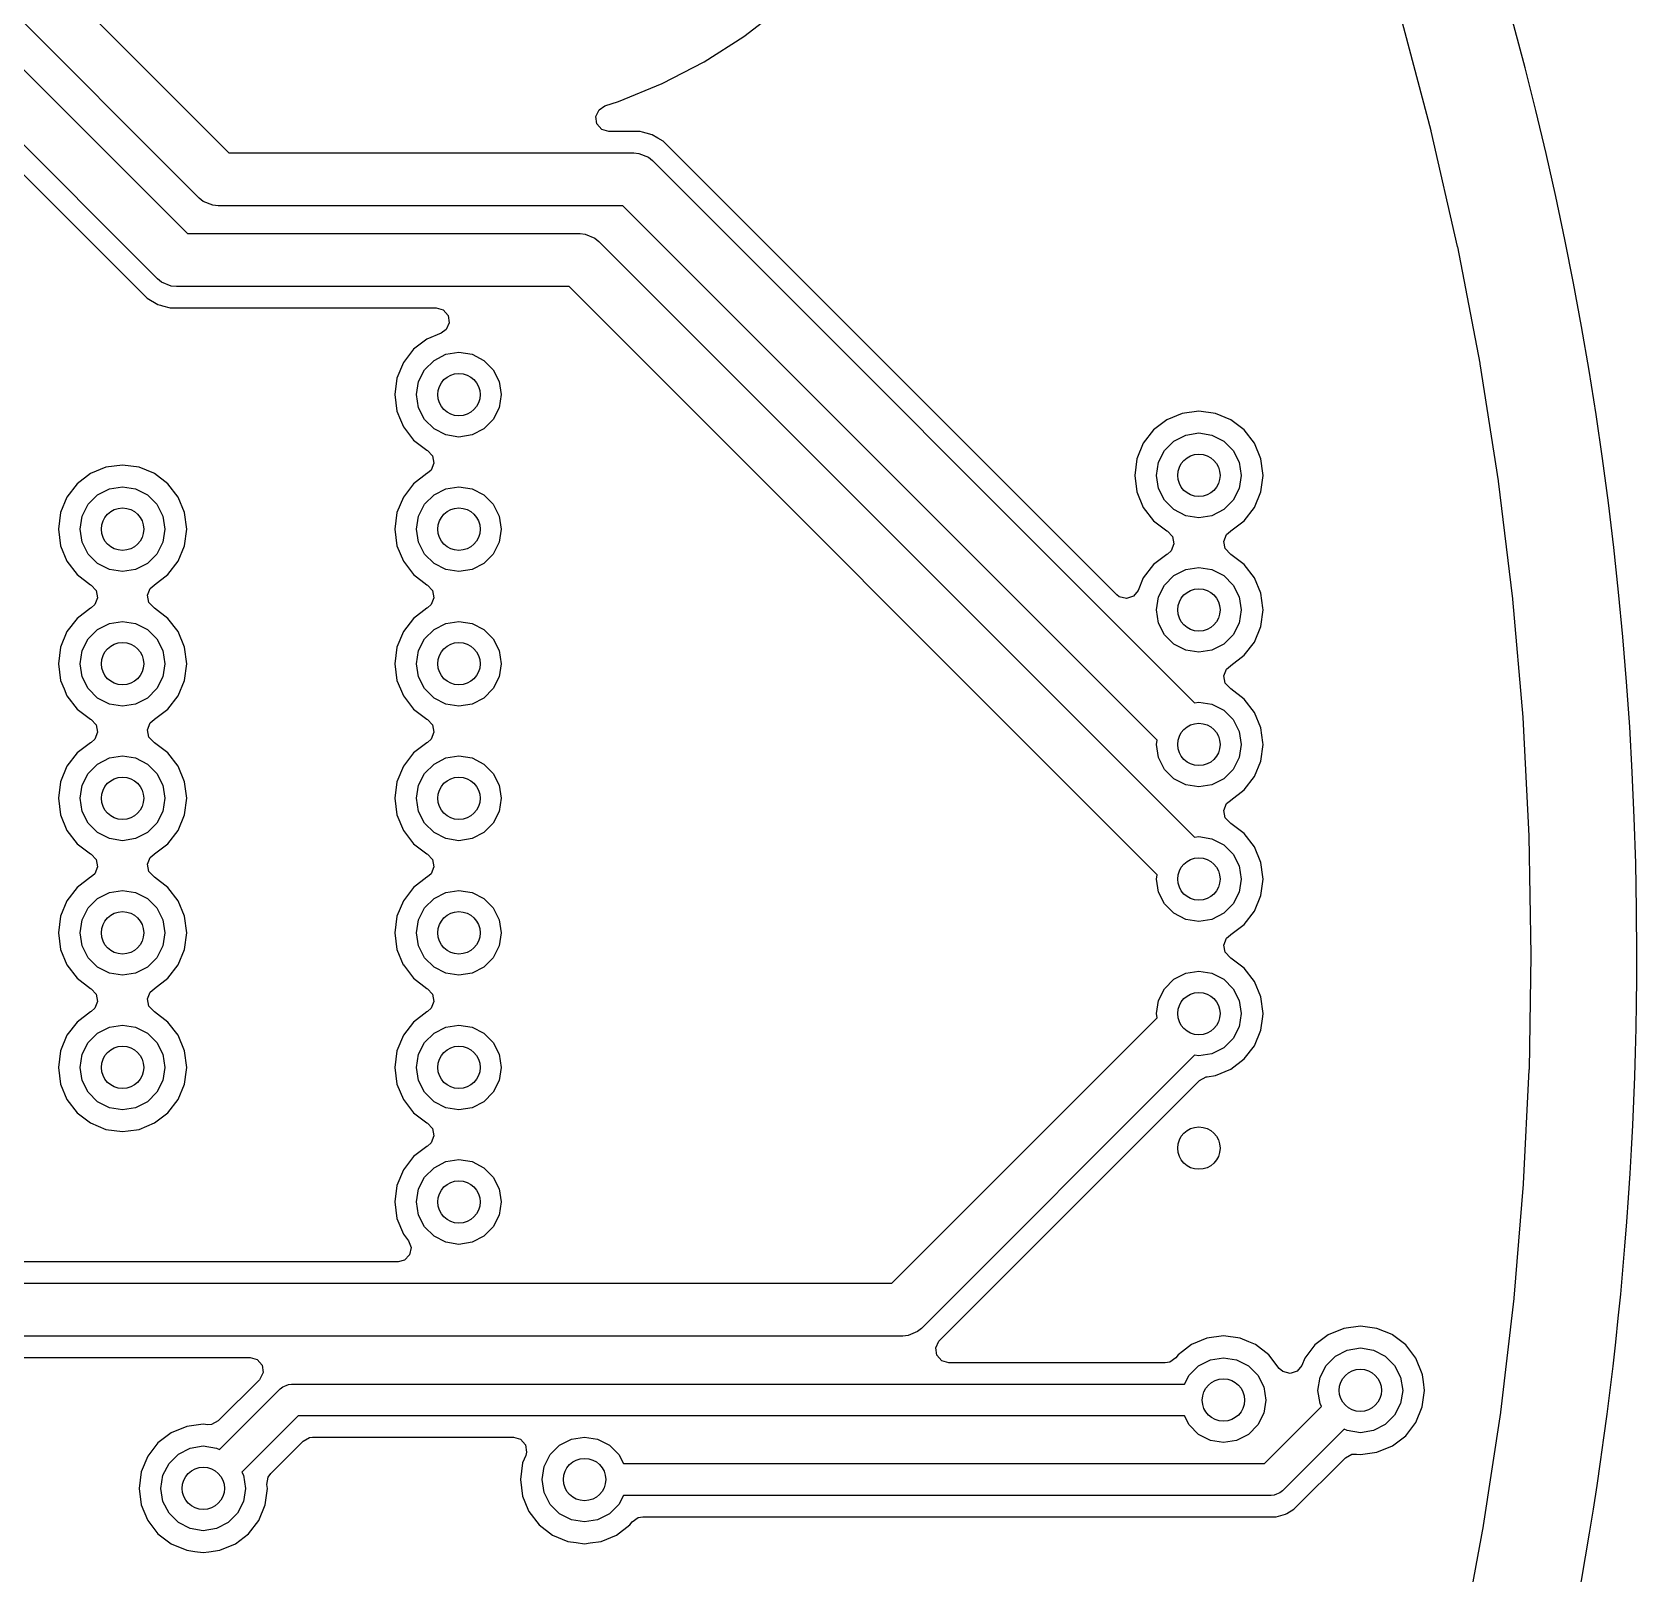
# Model space of a CAD drawing. Extents: x 116 to 183, y -128 to -37.6.
# Drawn here: x 167.8 to 182.95, y -76.92 to -62.36 of the extents above; entities that cross this region are included whole.
import ezdxf

# ---------------------------------------------------------------- set-up
doc = ezdxf.new("R2010")
doc.units = 0
doc.layers.add('BLACK', color=7, linetype='CONTINUOUS')

msp = doc.modelspace()

# ---------------------------------------------------------------- linework, layer by layer
at = {"layer": 'BLACK', "linetype": 'CONTINUOUS'}
for p, q in [((163.826, -57.669499), (169.6605, -63.504)), ((169.38017, -63.930776), (163.399223, -57.94983)), ((163.064, -58.062446), (169.267554, -64.266)), ((162.453511, -58.442614), (168.887386, -64.876489)), ((168.987223, -64.692777), (162.637223, -58.342777)), ((174.520554, -62.405315), (174.873902, -62.134182)), ((180.718911, -62.214176), (181.00508, -63.294597)), ((174.14492, -62.644621), (174.520554, -62.405315)), ((173.749858, -62.850277), (174.14492, -62.644621)), ((173.338376, -63.020718), (173.749858, -62.850277)), ((173.124409, -63.161853), (173.153434, -63.098297)), ((173.134353, -63.231011), (173.124409, -63.161853)), ((173.153434, -63.098297), (173.209858, -63.061239)), ((173.209858, -63.061239), (173.338376, -63.020718)), ((173.180108, -63.283815), (173.134353, -63.231011)), ((173.247147, -63.3035), (173.180108, -63.283815)), ((173.541308, -63.3035), (173.247147, -63.3035)), ((173.541309, -63.3035), (173.541308, -63.3035)), ((173.562514, -63.309182), (173.541309, -63.3035)), ((173.63167, -63.327712), (173.562514, -63.309182)), ((181.00508, -63.294597), (181.006104, -63.298753)), ((181.006104, -63.298753), (181.254802, -64.388374)), ((173.631673, -63.327713), (173.63167, -63.327712)), ((173.64378, -63.330957), (173.631673, -63.327713)), ((173.655888, -63.334201), (173.64378, -63.330957)), ((173.70725, -63.363856), (173.655888, -63.334201)), ((173.758614, -63.393511), (173.70725, -63.363856)), ((173.758616, -63.393513), (173.758614, -63.393511)), ((178.039801, -67.674698), (173.758616, -63.393513)), ((169.6605, -63.504), (173.482, -63.504)), ((173.482, -63.504), (173.530773, -63.508804)), ((173.530773, -63.508804), (173.620893, -63.546133)), ((173.620893, -63.546133), (173.620897, -63.546137)), ((173.620897, -63.546137), (173.658777, -63.577223)), ((173.658777, -63.577223), (178.775904, -68.69435)), ((169.418049, -63.961862), (169.38017, -63.930776)), ((169.418054, -63.961867), (169.418049, -63.961862)), ((169.508174, -63.999196), (169.418054, -63.961867)), ((169.556947, -64.004), (169.508174, -63.999196)), ((173.378446, -64.004), (169.556947, -64.004)), ((178.42235, -69.047904), (173.378446, -64.004)), ((169.267554, -64.266), (172.974, -64.266)), ((172.974, -64.266), (173.022773, -64.270804)), ((173.022773, -64.270804), (173.112893, -64.308133)), ((173.112893, -64.308133), (173.112897, -64.308137)), ((173.112897, -64.308137), (173.150777, -64.339223)), ((173.150777, -64.339223), (178.775903, -69.96435)), ((181.254802, -64.388374), (181.255682, -64.392563)), ((181.255682, -64.392563), (181.466619, -65.490093)), ((169.025102, -64.723862), (168.987223, -64.692777)), ((169.025107, -64.723867), (169.025102, -64.723862)), ((169.115227, -64.761196), (169.025107, -64.723867)), ((169.164, -64.766), (169.115227, -64.761196)), ((172.870446, -64.766), (169.164, -64.766)), ((178.42235, -70.317903), (172.870446, -64.766)), ((168.887386, -64.876489), (168.990113, -64.935799)), ((168.990113, -64.935799), (169.014321, -64.942284)), ((169.014321, -64.942284), (169.014324, -64.942286)), ((169.014324, -64.942286), (169.014325, -64.942286)), ((169.014325, -64.942286), (169.03175, -64.946955)), ((169.03175, -64.946955), (169.104691, -64.9665)), ((169.104691, -64.9665), (171.616875, -64.9665)), ((171.616875, -64.9665), (171.683914, -64.986185)), ((171.683914, -64.986185), (171.729669, -65.038989)), ((171.739613, -65.108147), (171.710588, -65.171703)), ((171.729669, -65.038989), (171.739613, -65.108147)), ((171.52816, -65.261463), (171.402718, -65.357718)), ((171.664328, -65.205061), (171.52816, -65.261463)), ((171.710588, -65.171703), (171.664328, -65.205061)), ((171.402718, -65.357718), (171.306463, -65.48316)), ((171.595886, -65.462393), (171.707393, -65.405577)), ((171.707393, -65.405577), (171.831, -65.386)), ((171.831, -65.386), (171.954607, -65.405577)), ((171.954607, -65.405577), (172.066114, -65.462393)), ((171.306463, -65.48316), (171.245956, -65.629237)), ((171.450577, -65.662393), (171.507393, -65.550886)), ((171.507393, -65.550886), (171.595886, -65.462393)), ((172.066114, -65.462393), (172.154607, -65.550886)), ((172.154607, -65.550886), (172.211423, -65.662393)), ((181.466619, -65.490093), (181.467355, -65.494311)), ((181.467355, -65.494311), (181.64029, -66.598515)), ((171.245955, -65.629239), (171.225318, -65.785998)), ((171.245956, -65.629237), (171.245955, -65.629239)), ((171.431, -65.786), (171.450577, -65.662393)), ((172.211423, -65.662393), (172.231, -65.786)), ((171.225318, -65.785998), (171.225318, -65.786001)), ((171.225318, -65.786001), (171.245955, -65.94276)), ((171.450577, -65.909607), (171.431, -65.786)), ((172.231, -65.786), (172.211423, -65.909607)), ((171.245955, -65.94276), (171.245956, -65.942762)), ((171.245956, -65.942762), (171.279383, -66.023463)), ((171.279383, -66.023463), (171.306464, -66.088841)), ((171.507393, -66.021114), (171.450577, -65.909607)), ((171.595886, -66.109607), (171.507393, -66.021114)), ((172.154607, -66.021114), (172.066114, -66.109607)), ((172.211423, -65.909607), (172.154607, -66.021114)), ((178.51316, -66.023463), (178.387718, -66.119718)), ((178.659237, -65.962956), (178.51316, -66.023463)), ((178.659239, -65.962955), (178.659237, -65.962956)), ((178.815999, -65.942318), (178.659239, -65.962955)), ((178.816001, -65.942318), (178.815999, -65.942318)), ((178.97276, -65.962955), (178.816001, -65.942318)), ((178.972762, -65.962956), (178.97276, -65.962955)), ((179.118841, -66.023464), (178.972762, -65.962956)), ((179.244282, -66.119718), (179.118841, -66.023464)), ((171.306464, -66.088841), (171.402718, -66.214282)), ((171.707393, -66.166423), (171.595886, -66.109607)), ((171.831, -66.186), (171.707393, -66.166423)), ((171.954607, -66.166423), (171.831, -66.186)), ((172.066114, -66.109607), (171.954607, -66.166423)), ((178.387718, -66.119718), (178.291463, -66.24516)), ((178.580886, -66.224393), (178.692393, -66.167577)), ((178.692393, -66.167577), (178.816, -66.148)), ((178.816, -66.148), (178.939607, -66.167577)), ((178.939607, -66.167577), (179.051114, -66.224393)), ((179.340536, -66.245159), (179.244282, -66.119718)), ((171.402718, -66.214282), (171.528159, -66.310536)), ((171.528159, -66.310536), (171.528166, -66.310541)), ((171.528166, -66.310541), (171.533487, -66.313613)), ((171.533487, -66.313613), (171.581703, -66.364179)), ((178.291463, -66.24516), (178.230956, -66.391237)), ((178.435577, -66.424393), (178.492393, -66.312886)), ((178.492393, -66.312886), (178.580886, -66.224393)), ((179.051114, -66.224393), (179.139607, -66.312886)), ((179.139607, -66.312886), (179.196423, -66.424393)), ((179.401044, -66.391238), (179.340536, -66.245159)), ((168.499237, -66.470956), (168.35316, -66.531463)), ((168.499239, -66.470955), (168.499237, -66.470956)), ((168.655999, -66.450318), (168.499239, -66.470955)), ((168.656001, -66.450318), (168.655999, -66.450318)), ((168.81276, -66.470955), (168.656001, -66.450318)), ((168.812762, -66.470956), (168.81276, -66.470955)), ((168.951412, -66.528387), (168.812762, -66.470956)), ((171.568959, -66.497651), (171.533487, -66.528387)), ((171.594927, -66.432786), (171.568959, -66.497651)), ((171.581703, -66.364179), (171.594927, -66.432786)), ((178.230955, -66.391239), (178.210318, -66.547998)), ((178.230956, -66.391237), (178.230955, -66.391239)), ((178.416, -66.548), (178.435577, -66.424393)), ((179.196423, -66.424393), (179.216, -66.548)), ((179.401044, -66.391239), (179.401044, -66.391238)), ((179.4191, -66.52839), (179.401044, -66.391239)), ((168.227718, -66.627718), (168.131463, -66.75316)), ((168.35316, -66.531463), (168.227718, -66.627718)), ((168.958841, -66.531464), (168.951412, -66.528387)), ((169.084282, -66.627718), (168.958841, -66.531464)), ((169.180536, -66.753159), (169.084282, -66.627718)), ((171.402718, -66.627718), (171.306463, -66.75316)), ((171.528166, -66.531458), (171.402718, -66.627718)), ((171.533487, -66.528387), (171.528166, -66.531458)), ((178.210318, -66.547998), (178.210318, -66.548001)), ((178.210318, -66.548001), (178.230955, -66.70476)), ((178.435577, -66.671607), (178.416, -66.548)), ((179.216, -66.548), (179.196423, -66.671607)), ((179.401044, -66.704762), (179.421682, -66.548)), ((179.421682, -66.548), (179.4191, -66.52839)), ((181.64029, -66.598515), (181.640879, -66.602755)), ((181.640879, -66.602755), (181.775597, -67.712262)), ((168.131463, -66.75316), (168.070956, -66.899237)), ((168.332393, -66.820886), (168.420886, -66.732393)), ((168.420886, -66.732393), (168.532393, -66.675577)), ((168.532393, -66.675577), (168.656, -66.656)), ((168.656, -66.656), (168.779607, -66.675577)), ((168.779607, -66.675577), (168.891114, -66.732393)), ((168.891114, -66.732393), (168.979607, -66.820886)), ((169.241044, -66.899238), (169.180536, -66.753159)), ((171.306463, -66.75316), (171.245956, -66.899237)), ((171.507393, -66.820886), (171.595886, -66.732393)), ((171.595886, -66.732393), (171.707393, -66.675577)), ((171.707393, -66.675577), (171.831, -66.656)), ((171.831, -66.656), (171.954607, -66.675577)), ((171.954607, -66.675577), (172.066114, -66.732393)), ((172.066114, -66.732393), (172.154607, -66.820886)), ((178.230955, -66.70476), (178.230956, -66.704762)), ((178.230956, -66.704762), (178.291464, -66.850841)), ((178.492393, -66.783114), (178.435577, -66.671607)), ((178.580886, -66.871607), (178.492393, -66.783114)), ((179.139607, -66.783114), (179.051114, -66.871607)), ((179.196423, -66.671607), (179.139607, -66.783114)), ((179.340536, -66.850841), (179.401044, -66.704762)), ((168.070955, -66.899239), (168.050318, -67.055998)), ((168.070956, -66.899237), (168.070955, -66.899239)), ((168.256, -67.056), (168.275577, -66.932393)), ((168.275577, -66.932393), (168.332393, -66.820886)), ((168.979607, -66.820886), (169.036423, -66.932393)), ((169.036423, -66.932393), (169.056, -67.056)), ((169.261682, -67.056), (169.241044, -66.899238)), ((171.245955, -66.899239), (171.225318, -67.055998)), ((171.245956, -66.899237), (171.245955, -66.899239)), ((171.431, -67.056), (171.450577, -66.932393)), ((171.450577, -66.932393), (171.507393, -66.820886)), ((172.154607, -66.820886), (172.211423, -66.932393)), ((172.211423, -66.932393), (172.231, -67.056)), ((178.291464, -66.850841), (178.387718, -66.976282)), ((178.692393, -66.928423), (178.580886, -66.871607)), ((178.816, -66.948), (178.692393, -66.928423)), ((178.939607, -66.928423), (178.816, -66.948)), ((179.051114, -66.871607), (178.939607, -66.928423)), ((179.244282, -66.976282), (179.340536, -66.850841)), ((168.050318, -67.055998), (168.050318, -67.056001)), ((168.050318, -67.056001), (168.070955, -67.21276)), ((168.275577, -67.179607), (168.256, -67.056)), ((169.056, -67.056), (169.036423, -67.179607)), ((169.241044, -67.212762), (169.261682, -67.056)), ((171.225318, -67.055998), (171.225318, -67.056001)), ((171.225318, -67.056001), (171.245955, -67.21276)), ((171.450577, -67.179607), (171.431, -67.056)), ((172.231, -67.056), (172.211423, -67.179607)), ((178.387718, -66.976282), (178.513159, -67.072536)), ((178.513159, -67.072536), (178.513166, -67.072541)), ((178.513166, -67.072541), (178.518487, -67.075613)), ((178.518487, -67.075613), (178.566703, -67.126179)), ((179.052072, -67.171218), (179.078037, -67.106352)), ((179.078037, -67.106352), (179.113515, -67.07561)), ((179.113515, -67.07561), (179.118828, -67.072541)), ((179.118828, -67.072541), (179.118841, -67.072536)), ((179.118841, -67.072536), (179.244282, -66.976282)), ((168.070955, -67.21276), (168.070956, -67.212762)), ((168.070956, -67.212762), (168.131464, -67.358841)), ((168.332393, -67.291114), (168.275577, -67.179607)), ((169.036423, -67.179607), (168.979607, -67.291114)), ((169.180536, -67.358841), (169.241044, -67.212762)), ((171.245955, -67.21276), (171.245956, -67.212762)), ((171.245956, -67.212762), (171.306464, -67.358841)), ((171.507393, -67.291114), (171.450577, -67.179607)), ((172.211423, -67.179607), (172.154607, -67.291114)), ((178.579927, -67.194786), (178.553959, -67.259651)), ((178.566703, -67.126179), (178.579927, -67.194786)), ((179.065298, -67.239825), (179.052072, -67.171218)), ((179.113515, -67.29039), (179.065298, -67.239825)), ((168.131464, -67.358841), (168.227718, -67.484282)), ((168.420886, -67.379607), (168.332393, -67.291114)), ((168.532393, -67.436423), (168.420886, -67.379607)), ((168.891114, -67.379607), (168.779607, -67.436423)), ((168.979607, -67.291114), (168.891114, -67.379607)), ((169.084282, -67.484282), (169.180536, -67.358841)), ((171.306464, -67.358841), (171.402718, -67.484282)), ((171.595886, -67.379607), (171.507393, -67.291114)), ((171.707393, -67.436423), (171.595886, -67.379607)), ((172.066114, -67.379607), (171.954607, -67.436423)), ((172.154607, -67.291114), (172.066114, -67.379607)), ((178.387718, -67.389718), (178.291463, -67.51516)), ((178.513166, -67.293458), (178.387718, -67.389718)), ((178.518487, -67.290387), (178.513166, -67.293458)), ((178.553959, -67.259651), (178.518487, -67.290387)), ((179.118834, -67.293461), (179.113515, -67.29039)), ((179.118841, -67.293464), (179.118834, -67.293461)), ((179.244282, -67.389718), (179.118841, -67.293464)), ((179.340536, -67.515159), (179.244282, -67.389718)), ((168.227718, -67.484282), (168.353159, -67.580536)), ((168.656, -67.456), (168.532393, -67.436423)), ((168.779607, -67.436423), (168.656, -67.456)), ((168.958841, -67.580536), (169.084282, -67.484282)), ((171.402718, -67.484282), (171.528159, -67.580536)), ((171.831, -67.456), (171.707393, -67.436423)), ((171.954607, -67.436423), (171.831, -67.456)), ((178.291463, -67.51516), (178.242043, -67.63447)), ((178.492393, -67.582886), (178.580886, -67.494393)), ((178.580886, -67.494393), (178.692393, -67.437577)), ((178.692393, -67.437577), (178.816, -67.418)), ((178.816, -67.418), (178.939607, -67.437577)), ((178.939607, -67.437577), (179.051114, -67.494393)), ((179.051114, -67.494393), (179.139607, -67.582886)), ((179.401044, -67.661238), (179.340536, -67.515159)), ((168.353159, -67.580536), (168.353166, -67.580541)), ((168.353166, -67.580541), (168.358487, -67.583613)), ((168.358487, -67.583613), (168.406703, -67.634179)), ((168.419927, -67.702786), (168.393959, -67.767651)), ((168.406703, -67.634179), (168.419927, -67.702786)), ((168.892072, -67.679218), (168.918037, -67.614352)), ((168.905298, -67.747825), (168.892072, -67.679218)), ((168.918037, -67.614352), (168.953515, -67.58361)), ((168.953515, -67.58361), (168.958828, -67.580541)), ((168.958828, -67.580541), (168.958841, -67.580536)), ((171.528159, -67.580536), (171.528166, -67.580541)), ((171.528166, -67.580541), (171.533487, -67.583613)), ((171.533487, -67.583613), (171.581703, -67.634179)), ((171.594927, -67.702786), (171.568959, -67.767651)), ((171.581703, -67.634179), (171.594927, -67.702786)), ((178.064208, -67.693658), (178.039801, -67.674698)), ((178.131907, -67.710938), (178.064208, -67.693658)), ((178.198201, -67.688874), (178.131907, -67.710938)), ((178.242043, -67.63447), (178.198201, -67.688874)), ((178.416, -67.818), (178.435577, -67.694393)), ((178.435577, -67.694393), (178.492393, -67.582886)), ((179.139607, -67.582886), (179.196423, -67.694393)), ((179.196423, -67.694393), (179.216, -67.818)), ((179.401044, -67.661239), (179.401044, -67.661238)), ((179.4191, -67.79839), (179.401044, -67.661239)), ((181.775597, -67.712262), (181.776039, -67.716519)), ((168.353166, -67.801458), (168.227718, -67.897718)), ((168.358487, -67.798387), (168.353166, -67.801458)), ((168.393959, -67.767651), (168.358487, -67.798387)), ((168.953515, -67.79839), (168.905298, -67.747825)), ((168.958834, -67.801461), (168.953515, -67.79839)), ((168.958841, -67.801464), (168.958834, -67.801461)), ((169.084282, -67.897718), (168.958841, -67.801464)), ((171.528166, -67.801458), (171.402718, -67.897718)), ((171.533487, -67.798387), (171.528166, -67.801458)), ((171.568959, -67.767651), (171.533487, -67.798387)), ((178.435577, -67.941607), (178.416, -67.818)), ((179.216, -67.818), (179.196423, -67.941607)), ((179.401044, -67.974762), (179.421682, -67.818)), ((179.421682, -67.818), (179.4191, -67.79839)), ((181.776039, -67.716519), (181.872378, -68.829966)), ((168.227718, -67.897718), (168.131463, -68.02316)), ((168.332393, -68.090886), (168.420886, -68.002393)), ((168.420886, -68.002393), (168.532393, -67.945577)), ((168.532393, -67.945577), (168.656, -67.926)), ((168.656, -67.926), (168.779607, -67.945577)), ((168.779607, -67.945577), (168.891114, -68.002393)), ((168.891114, -68.002393), (168.979607, -68.090886)), ((169.180536, -68.023159), (169.084282, -67.897718)), ((171.402718, -67.897718), (171.306463, -68.02316)), ((171.507393, -68.090886), (171.595886, -68.002393)), ((171.595886, -68.002393), (171.707393, -67.945577)), ((171.707393, -67.945577), (171.831, -67.926)), ((171.831, -67.926), (171.954607, -67.945577)), ((171.954607, -67.945577), (172.066114, -68.002393)), ((172.066114, -68.002393), (172.154607, -68.090886)), ((178.492393, -68.053114), (178.435577, -67.941607)), ((179.196423, -67.941607), (179.139607, -68.053114)), ((179.340536, -68.120841), (179.401044, -67.974762)), ((168.131463, -68.02316), (168.070956, -68.169237)), ((168.275577, -68.202393), (168.332393, -68.090886)), ((168.979607, -68.090886), (169.036423, -68.202393)), ((169.241044, -68.169238), (169.180536, -68.023159)), ((171.306463, -68.02316), (171.245956, -68.169237)), ((171.450577, -68.202393), (171.507393, -68.090886)), ((172.154607, -68.090886), (172.211423, -68.202393)), ((178.580886, -68.141607), (178.492393, -68.053114)), ((178.692393, -68.198423), (178.580886, -68.141607)), ((179.051114, -68.141607), (178.939607, -68.198423)), ((179.139607, -68.053114), (179.051114, -68.141607)), ((179.244282, -68.246282), (179.340536, -68.120841)), ((168.070955, -68.169239), (168.050318, -68.325998)), ((168.070956, -68.169237), (168.070955, -68.169239)), ((168.256, -68.326), (168.275577, -68.202393)), ((169.036423, -68.202393), (169.056, -68.326)), ((169.261682, -68.326), (169.241044, -68.169238)), ((171.245955, -68.169239), (171.225318, -68.325998)), ((171.245956, -68.169237), (171.245955, -68.169239)), ((171.431, -68.326), (171.450577, -68.202393)), ((172.211423, -68.202393), (172.231, -68.326)), ((178.816, -68.218), (178.692393, -68.198423)), ((178.939607, -68.198423), (178.816, -68.218)), ((179.118841, -68.342536), (179.244282, -68.246282)), ((168.050318, -68.325998), (168.050318, -68.326001)), ((168.050318, -68.326001), (168.070955, -68.48276)), ((168.275577, -68.449607), (168.256, -68.326)), ((168.332393, -68.561114), (168.275577, -68.449607)), ((169.036423, -68.449607), (168.979607, -68.561114)), ((169.056, -68.326), (169.036423, -68.449607)), ((169.241044, -68.482762), (169.261682, -68.326)), ((171.225318, -68.325998), (171.225318, -68.326001)), ((171.225318, -68.326001), (171.245955, -68.48276)), ((171.450577, -68.449607), (171.431, -68.326)), ((171.507393, -68.561114), (171.450577, -68.449607)), ((172.211423, -68.449607), (172.154607, -68.561114)), ((172.231, -68.326), (172.211423, -68.449607)), ((179.052072, -68.441218), (179.078037, -68.376352)), ((179.065298, -68.509825), (179.052072, -68.441218)), ((179.078037, -68.376352), (179.113515, -68.34561)), ((179.113515, -68.34561), (179.118828, -68.342541)), ((179.118828, -68.342541), (179.118841, -68.342536)), ((168.070955, -68.48276), (168.070956, -68.482762)), ((168.070956, -68.482762), (168.104383, -68.563463)), ((168.104383, -68.563463), (168.131464, -68.628841)), ((168.420886, -68.649607), (168.332393, -68.561114)), ((168.979607, -68.561114), (168.891114, -68.649607)), ((169.180536, -68.628841), (169.241044, -68.482762)), ((171.245955, -68.48276), (171.245956, -68.482762)), ((171.245956, -68.482762), (171.279383, -68.563463)), ((171.279383, -68.563463), (171.306464, -68.628841)), ((171.595886, -68.649607), (171.507393, -68.561114)), ((172.154607, -68.561114), (172.066114, -68.649607)), ((179.113515, -68.56039), (179.065298, -68.509825)), ((179.118834, -68.563461), (179.113515, -68.56039)), ((179.118841, -68.563464), (179.118834, -68.563461)), ((179.244282, -68.659718), (179.118841, -68.563464)), ((168.131464, -68.628841), (168.227718, -68.754282)), ((168.227718, -68.754282), (168.353159, -68.850536)), ((168.532393, -68.706423), (168.420886, -68.649607)), ((168.656, -68.726), (168.532393, -68.706423)), ((168.779607, -68.706423), (168.656, -68.726)), ((168.891114, -68.649607), (168.779607, -68.706423)), ((168.958841, -68.850536), (169.084282, -68.754282)), ((169.084282, -68.754282), (169.180536, -68.628841)), ((171.306464, -68.628841), (171.402718, -68.754282)), ((171.402718, -68.754282), (171.528159, -68.850536)), ((171.707393, -68.706423), (171.595886, -68.649607)), ((171.831, -68.726), (171.707393, -68.706423)), ((171.954607, -68.706423), (171.831, -68.726)), ((172.066114, -68.649607), (171.954607, -68.706423)), ((178.775904, -68.69435), (178.816, -68.688)), ((178.816, -68.688), (178.939607, -68.707577)), ((178.939607, -68.707577), (179.051114, -68.764393)), ((179.051114, -68.764393), (179.139607, -68.852886)), ((179.340536, -68.785159), (179.244282, -68.659718)), ((168.353159, -68.850536), (168.353166, -68.850541)), ((168.353166, -68.850541), (168.358487, -68.853613)), ((168.358487, -68.853613), (168.406703, -68.904179)), ((168.406703, -68.904179), (168.419927, -68.972786)), ((168.892072, -68.949218), (168.918037, -68.884352)), ((168.918037, -68.884352), (168.953515, -68.85361)), ((168.953515, -68.85361), (168.958828, -68.850541)), ((168.958828, -68.850541), (168.958841, -68.850536)), ((171.528159, -68.850536), (171.528166, -68.850541)), ((171.528166, -68.850541), (171.533487, -68.853613)), ((171.533487, -68.853613), (171.581703, -68.904179)), ((171.581703, -68.904179), (171.594927, -68.972786)), ((179.139607, -68.852886), (179.196423, -68.964393)), ((179.401044, -68.931238), (179.340536, -68.785159)), ((181.872378, -68.829966), (181.872674, -68.834237)), ((181.872674, -68.834237), (181.930525, -69.950393)), ((168.353166, -69.071458), (168.227718, -69.167718)), ((168.358487, -69.068387), (168.353166, -69.071458)), ((168.393959, -69.037651), (168.358487, -69.068387)), ((168.419927, -68.972786), (168.393959, -69.037651)), ((168.905298, -69.017825), (168.892072, -68.949218)), ((168.953515, -69.06839), (168.905298, -69.017825)), ((168.958834, -69.071461), (168.953515, -69.06839)), ((168.958841, -69.071464), (168.958834, -69.071461)), ((169.084282, -69.167718), (168.958841, -69.071464)), ((171.528166, -69.071458), (171.402718, -69.167718)), ((171.533487, -69.068387), (171.528166, -69.071458)), ((171.568959, -69.037651), (171.533487, -69.068387)), ((171.594927, -68.972786), (171.568959, -69.037651)), ((178.416, -69.088), (178.42235, -69.047904)), ((179.196423, -68.964393), (179.216, -69.088)), ((179.401044, -68.931239), (179.401044, -68.931238)), ((179.4191, -69.06839), (179.401044, -68.931239)), ((179.421682, -69.088), (179.4191, -69.06839)), ((168.227718, -69.167718), (168.131463, -69.29316)), ((168.420886, -69.272393), (168.532393, -69.215577)), ((168.532393, -69.215577), (168.656, -69.196)), ((168.656, -69.196), (168.779607, -69.215577)), ((168.779607, -69.215577), (168.891114, -69.272393)), ((169.180536, -69.293159), (169.084282, -69.167718)), ((171.402718, -69.167718), (171.306463, -69.29316)), ((171.595886, -69.272393), (171.707393, -69.215577)), ((171.707393, -69.215577), (171.831, -69.196)), ((171.831, -69.196), (171.954607, -69.215577)), ((171.954607, -69.215577), (172.066114, -69.272393)), ((178.435577, -69.211607), (178.416, -69.088)), ((178.492393, -69.323114), (178.435577, -69.211607)), ((179.196423, -69.211607), (179.139607, -69.323114)), ((179.216, -69.088), (179.196423, -69.211607)), ((179.401044, -69.244762), (179.421682, -69.088)), ((168.131463, -69.29316), (168.070956, -69.439237)), ((168.275577, -69.472393), (168.332393, -69.360886)), ((168.332393, -69.360886), (168.420886, -69.272393)), ((168.891114, -69.272393), (168.979607, -69.360886)), ((168.979607, -69.360886), (169.036423, -69.472393)), ((169.241044, -69.439238), (169.180536, -69.293159)), ((171.306463, -69.29316), (171.245956, -69.439237)), ((171.450577, -69.472393), (171.507393, -69.360886)), ((171.507393, -69.360886), (171.595886, -69.272393)), ((172.066114, -69.272393), (172.154607, -69.360886)), ((172.154607, -69.360886), (172.211423, -69.472393)), ((178.580886, -69.411607), (178.492393, -69.323114)), ((179.139607, -69.323114), (179.051114, -69.411607)), ((179.340536, -69.390841), (179.401044, -69.244762)), ((168.070955, -69.439239), (168.050318, -69.595998)), ((168.070956, -69.439237), (168.070955, -69.439239)), ((168.256, -69.596), (168.275577, -69.472393)), ((169.036423, -69.472393), (169.056, -69.596)), ((169.261682, -69.596), (169.241044, -69.439238)), ((171.245955, -69.439239), (171.225318, -69.595998)), ((171.245956, -69.439237), (171.245955, -69.439239)), ((171.431, -69.596), (171.450577, -69.472393)), ((172.211423, -69.472393), (172.231, -69.596)), ((178.692393, -69.468423), (178.580886, -69.411607)), ((178.816, -69.488), (178.692393, -69.468423)), ((178.939607, -69.468423), (178.816, -69.488)), ((179.051114, -69.411607), (178.939607, -69.468423)), ((179.118841, -69.612536), (179.244282, -69.516282)), ((179.244282, -69.516282), (179.340536, -69.390841)), ((168.050318, -69.595998), (168.050318, -69.596001)), ((168.050318, -69.596001), (168.070955, -69.75276)), ((168.275577, -69.719607), (168.256, -69.596)), ((169.056, -69.596), (169.036423, -69.719607)), ((169.241044, -69.752762), (169.261682, -69.596)), ((171.225318, -69.595998), (171.225318, -69.596001)), ((171.225318, -69.596001), (171.245955, -69.75276)), ((171.450577, -69.719607), (171.431, -69.596)), ((172.231, -69.596), (172.211423, -69.719607)), ((179.052072, -69.711218), (179.078037, -69.646352)), ((179.078037, -69.646352), (179.113515, -69.61561)), ((179.113515, -69.61561), (179.118828, -69.612541)), ((179.118828, -69.612541), (179.118841, -69.612536)), ((168.070955, -69.75276), (168.070956, -69.752762)), ((168.070956, -69.752762), (168.131464, -69.898841)), ((168.332393, -69.831114), (168.275577, -69.719607)), ((168.420886, -69.919607), (168.332393, -69.831114)), ((168.979607, -69.831114), (168.891114, -69.919607)), ((169.036423, -69.719607), (168.979607, -69.831114)), ((169.180536, -69.898841), (169.241044, -69.752762)), ((171.245955, -69.75276), (171.245956, -69.752762)), ((171.245956, -69.752762), (171.306464, -69.898841)), ((171.507393, -69.831114), (171.450577, -69.719607)), ((171.595886, -69.919607), (171.507393, -69.831114)), ((172.154607, -69.831114), (172.066114, -69.919607)), ((172.211423, -69.719607), (172.154607, -69.831114)), ((179.065298, -69.779825), (179.052072, -69.711218)), ((179.113515, -69.83039), (179.065298, -69.779825)), ((179.118834, -69.833461), (179.113515, -69.83039)), ((179.118841, -69.833464), (179.118834, -69.833461)), ((179.244282, -69.929718), (179.118841, -69.833464)), ((168.131464, -69.898841), (168.227718, -70.024282)), ((168.532393, -69.976423), (168.420886, -69.919607)), ((168.656, -69.996), (168.532393, -69.976423)), ((168.779607, -69.976423), (168.656, -69.996)), ((168.891114, -69.919607), (168.779607, -69.976423)), ((169.084282, -70.024282), (169.180536, -69.898841)), ((171.306464, -69.898841), (171.402718, -70.024282)), ((171.707393, -69.976423), (171.595886, -69.919607)), ((171.831, -69.996), (171.707393, -69.976423)), ((171.954607, -69.976423), (171.831, -69.996)), ((172.066114, -69.919607), (171.954607, -69.976423)), ((178.775903, -69.96435), (178.816, -69.958)), ((178.816, -69.958), (178.939607, -69.977577)), ((178.939607, -69.977577), (179.051114, -70.034393)), ((179.340536, -70.055159), (179.244282, -69.929718)), ((181.930525, -69.950393), (181.930673, -69.954671)), ((181.930673, -69.954671), (181.949965, -71.072201)), ((168.227718, -70.024282), (168.353159, -70.120536)), ((168.353159, -70.120536), (168.353166, -70.120541)), ((168.353166, -70.120541), (168.358487, -70.123613)), ((168.358487, -70.123613), (168.406703, -70.174179)), ((168.918037, -70.154352), (168.953515, -70.12361)), ((168.953515, -70.12361), (168.958828, -70.120541)), ((168.958828, -70.120541), (168.958841, -70.120536)), ((168.958841, -70.120536), (169.084282, -70.024282)), ((171.402718, -70.024282), (171.528159, -70.120536)), ((171.528159, -70.120536), (171.528166, -70.120541)), ((171.528166, -70.120541), (171.533487, -70.123613)), ((171.533487, -70.123613), (171.581703, -70.174179)), ((179.051114, -70.034393), (179.139607, -70.122886)), ((179.139607, -70.122886), (179.196423, -70.234393)), ((179.401044, -70.201238), (179.340536, -70.055159)), ((168.419927, -70.242786), (168.393959, -70.307651)), ((168.406703, -70.174179), (168.419927, -70.242786)), ((168.892072, -70.219218), (168.918037, -70.154352)), ((168.905298, -70.287825), (168.892072, -70.219218)), ((168.953515, -70.33839), (168.905298, -70.287825)), ((171.594927, -70.242786), (171.568959, -70.307651)), ((171.581703, -70.174179), (171.594927, -70.242786)), ((179.196423, -70.234393), (179.216, -70.358)), ((179.401044, -70.201239), (179.401044, -70.201238)), ((179.4191, -70.33839), (179.401044, -70.201239)), ((168.227718, -70.437718), (168.131463, -70.56316)), ((168.353166, -70.341458), (168.227718, -70.437718)), ((168.358487, -70.338387), (168.353166, -70.341458)), ((168.393959, -70.307651), (168.358487, -70.338387)), ((168.958834, -70.341461), (168.953515, -70.33839)), ((168.958841, -70.341464), (168.958834, -70.341461)), ((169.084282, -70.437718), (168.958841, -70.341464)), ((169.180536, -70.563159), (169.084282, -70.437718)), ((171.402718, -70.437718), (171.306463, -70.56316)), ((171.528166, -70.341458), (171.402718, -70.437718)), ((171.533487, -70.338387), (171.528166, -70.341458)), ((171.568959, -70.307651), (171.533487, -70.338387)), ((178.416, -70.358), (178.42235, -70.317903)), ((178.435577, -70.481607), (178.416, -70.358)), ((179.216, -70.358), (179.196423, -70.481607)), ((179.401044, -70.514762), (179.421682, -70.358)), ((179.421682, -70.358), (179.4191, -70.33839)), ((168.131463, -70.56316), (168.070956, -70.709237)), ((168.332393, -70.630886), (168.420886, -70.542393)), ((168.420886, -70.542393), (168.532393, -70.485577)), ((168.532393, -70.485577), (168.656, -70.466)), ((168.656, -70.466), (168.779607, -70.485577)), ((168.779607, -70.485577), (168.891114, -70.542393)), ((168.891114, -70.542393), (168.979607, -70.630886)), ((169.241044, -70.709238), (169.180536, -70.563159)), ((171.306463, -70.56316), (171.245956, -70.709237)), ((171.507393, -70.630886), (171.595886, -70.542393)), ((171.595886, -70.542393), (171.707393, -70.485577)), ((171.707393, -70.485577), (171.831, -70.466)), ((171.831, -70.466), (171.954607, -70.485577)), ((171.954607, -70.485577), (172.066114, -70.542393)), ((172.066114, -70.542393), (172.154607, -70.630886)), ((178.492393, -70.593114), (178.435577, -70.481607)), ((179.196423, -70.481607), (179.139607, -70.593114)), ((179.340536, -70.660841), (179.401044, -70.514762)), ((168.070955, -70.709239), (168.050318, -70.865998)), ((168.070956, -70.709237), (168.070955, -70.709239)), ((168.256, -70.866), (168.275577, -70.742393)), ((168.275577, -70.742393), (168.332393, -70.630886)), ((168.979607, -70.630886), (169.036423, -70.742393)), ((169.036423, -70.742393), (169.056, -70.866)), ((169.261682, -70.866), (169.241044, -70.709238)), ((171.245955, -70.709239), (171.225318, -70.865998)), ((171.245956, -70.709237), (171.245955, -70.709239)), ((171.431, -70.866), (171.450577, -70.742393)), ((171.450577, -70.742393), (171.507393, -70.630886)), ((172.154607, -70.630886), (172.211423, -70.742393)), ((172.211423, -70.742393), (172.231, -70.866)), ((178.580886, -70.681607), (178.492393, -70.593114)), ((178.692393, -70.738423), (178.580886, -70.681607)), ((178.816, -70.758), (178.692393, -70.738423)), ((178.939607, -70.738423), (178.816, -70.758)), ((179.051114, -70.681607), (178.939607, -70.738423)), ((179.139607, -70.593114), (179.051114, -70.681607)), ((179.244282, -70.786282), (179.340536, -70.660841)), ((168.050318, -70.865998), (168.050318, -70.866001)), ((168.050318, -70.866001), (168.070955, -71.02276)), ((168.275577, -70.989607), (168.256, -70.866)), ((169.056, -70.866), (169.036423, -70.989607)), ((169.241044, -71.022762), (169.261682, -70.866)), ((171.225318, -70.865998), (171.225318, -70.866001)), ((171.225318, -70.866001), (171.245955, -71.02276)), ((171.450577, -70.989607), (171.431, -70.866)), ((172.231, -70.866), (172.211423, -70.989607)), ((179.078037, -70.916352), (179.113515, -70.88561)), ((179.113515, -70.88561), (179.118828, -70.882541)), ((179.118828, -70.882541), (179.118841, -70.882536)), ((179.118841, -70.882536), (179.244282, -70.786282)), ((168.070955, -71.02276), (168.070956, -71.022762)), ((168.070956, -71.022762), (168.13071, -71.167022)), ((168.332393, -71.101114), (168.275577, -70.989607)), ((169.036423, -70.989607), (168.979607, -71.101114)), ((169.180536, -71.168841), (169.241044, -71.022762)), ((171.245955, -71.02276), (171.245956, -71.022762)), ((171.245956, -71.022762), (171.30571, -71.167022)), ((171.507393, -71.101114), (171.450577, -70.989607)), ((172.211423, -70.989607), (172.154607, -71.101114)), ((179.052072, -70.981218), (179.078037, -70.916352)), ((179.065298, -71.049825), (179.052072, -70.981218)), ((168.13071, -71.167022), (168.131464, -71.168841)), ((168.131464, -71.168841), (168.227718, -71.294282)), ((168.420886, -71.189607), (168.332393, -71.101114)), ((168.532393, -71.246423), (168.420886, -71.189607)), ((168.891114, -71.189607), (168.779607, -71.246423)), ((168.979607, -71.101114), (168.891114, -71.189607)), ((169.084282, -71.294282), (169.180536, -71.168841)), ((171.30571, -71.167022), (171.306464, -71.168841)), ((171.306464, -71.168841), (171.402718, -71.294282)), ((171.595886, -71.189607), (171.507393, -71.101114)), ((171.707393, -71.246423), (171.595886, -71.189607)), ((172.066114, -71.189607), (171.954607, -71.246423)), ((172.154607, -71.101114), (172.066114, -71.189607)), ((179.113515, -71.10039), (179.065298, -71.049825)), ((179.118834, -71.103461), (179.113515, -71.10039)), ((179.118841, -71.103464), (179.118834, -71.103461)), ((179.244282, -71.199718), (179.118841, -71.103464)), ((181.949966, -71.076405), (181.932018, -72.154289)), ((181.949965, -71.072201), (181.949966, -71.076405)), ((168.227718, -71.294282), (168.353159, -71.390536)), ((168.656, -71.266), (168.532393, -71.246423)), ((168.779607, -71.246423), (168.656, -71.266)), ((168.958841, -71.390536), (169.084282, -71.294282)), ((171.402718, -71.294282), (171.528159, -71.390536)), ((171.831, -71.266), (171.707393, -71.246423)), ((171.954607, -71.246423), (171.831, -71.266)), ((178.492393, -71.392886), (178.580886, -71.304393)), ((178.580886, -71.304393), (178.692393, -71.247577)), ((178.692393, -71.247577), (178.816, -71.228)), ((178.816, -71.228), (178.939607, -71.247577)), ((178.939607, -71.247577), (179.051114, -71.304393)), ((179.051114, -71.304393), (179.139607, -71.392886)), ((179.340536, -71.325159), (179.244282, -71.199718)), ((179.401044, -71.471238), (179.340536, -71.325159)), ((168.353159, -71.390536), (168.353166, -71.390541)), ((168.353166, -71.390541), (168.358487, -71.393613)), ((168.358487, -71.393613), (168.406703, -71.444179)), ((168.406703, -71.444179), (168.419927, -71.512786)), ((168.892072, -71.489218), (168.918037, -71.424352)), ((168.905298, -71.557825), (168.892072, -71.489218)), ((168.918037, -71.424352), (168.953515, -71.39361)), ((168.953515, -71.39361), (168.958828, -71.390541)), ((168.958828, -71.390541), (168.958841, -71.390536)), ((171.528159, -71.390536), (171.528166, -71.390541)), ((171.528166, -71.390541), (171.533487, -71.393613)), ((171.533487, -71.393613), (171.581703, -71.444179)), ((171.581703, -71.444179), (171.594927, -71.512786)), ((178.435577, -71.504393), (178.492393, -71.392886)), ((179.139607, -71.392886), (179.196423, -71.504393)), ((179.401044, -71.471239), (179.401044, -71.471238)), ((179.421682, -71.627998), (179.401044, -71.471239)), ((168.353166, -71.611458), (168.227718, -71.707718)), ((168.358487, -71.608387), (168.353166, -71.611458)), ((168.393959, -71.577651), (168.358487, -71.608387)), ((168.419927, -71.512786), (168.393959, -71.577651)), ((168.953515, -71.60839), (168.905298, -71.557825)), ((168.958834, -71.611461), (168.953515, -71.60839)), ((168.958841, -71.611464), (168.958834, -71.611461)), ((169.084282, -71.707718), (168.958841, -71.611464)), ((171.528166, -71.611458), (171.402718, -71.707718)), ((171.533487, -71.608387), (171.528166, -71.611458)), ((171.568959, -71.577651), (171.533487, -71.608387)), ((171.594927, -71.512786), (171.568959, -71.577651)), ((178.416, -71.628), (178.435577, -71.504393)), ((178.42235, -71.668096), (178.416, -71.628)), ((179.196423, -71.504393), (179.216, -71.628)), ((179.216, -71.628), (179.196423, -71.751607)), ((179.41796, -71.656271), (179.421682, -71.628001)), ((179.421682, -71.628001), (179.421682, -71.627998)), ((168.227718, -71.707718), (168.131463, -71.83316)), ((168.420886, -71.812393), (168.532393, -71.755577)), ((168.532393, -71.755577), (168.656, -71.736)), ((168.656, -71.736), (168.779607, -71.755577)), ((168.779607, -71.755577), (168.891114, -71.812393)), ((169.180536, -71.833159), (169.084282, -71.707718)), ((171.402718, -71.707718), (171.306463, -71.83316)), ((171.595886, -71.812393), (171.707393, -71.755577)), ((171.707393, -71.755577), (171.831, -71.736)), ((171.831, -71.736), (171.954607, -71.755577)), ((171.954607, -71.755577), (172.066114, -71.812393)), ((175.918446, -74.172), (178.42235, -71.668096)), ((179.196423, -71.751607), (179.139607, -71.863114)), ((179.340536, -71.930841), (179.401044, -71.784762)), ((179.401044, -71.784762), (179.41796, -71.656271)), ((168.131463, -71.83316), (168.070956, -71.979237)), ((168.275577, -72.012393), (168.332393, -71.900886)), ((168.332393, -71.900886), (168.420886, -71.812393)), ((168.891114, -71.812393), (168.979607, -71.900886)), ((168.979607, -71.900886), (169.036423, -72.012393)), ((169.241044, -71.979238), (169.180536, -71.833159)), ((171.306463, -71.83316), (171.245956, -71.979237)), ((171.450577, -72.012393), (171.507393, -71.900886)), ((171.507393, -71.900886), (171.595886, -71.812393)), ((172.066114, -71.812393), (172.154607, -71.900886)), ((172.154607, -71.900886), (172.211423, -72.012393)), ((179.051114, -71.951607), (178.939607, -72.008423)), ((179.139607, -71.863114), (179.051114, -71.951607)), ((179.244282, -72.056282), (179.340536, -71.930841)), ((168.070955, -71.979239), (168.050318, -72.135998)), ((168.070956, -71.979237), (168.070955, -71.979239)), ((168.256, -72.136), (168.275577, -72.012393)), ((169.036423, -72.012393), (169.056, -72.136)), ((169.241044, -71.979239), (169.241044, -71.979238)), ((169.261682, -72.135998), (169.241044, -71.979239)), ((171.245955, -71.979239), (171.225318, -72.135998)), ((171.245956, -71.979237), (171.245955, -71.979239)), ((171.431, -72.136), (171.450577, -72.012393)), ((172.211423, -72.012393), (172.231, -72.136)), ((178.775903, -72.021649), (176.198777, -74.598777)), ((178.816, -72.028), (178.775903, -72.021649)), ((178.939607, -72.008423), (178.816, -72.028)), ((179.118841, -72.152536), (179.244282, -72.056282)), ((168.050318, -72.135998), (168.050318, -72.136001)), ((168.050318, -72.136001), (168.070955, -72.29276)), ((168.275577, -72.259607), (168.256, -72.136)), ((169.056, -72.136), (169.036423, -72.259607)), ((169.241044, -72.292762), (169.258731, -72.158416)), ((169.258731, -72.158416), (169.261682, -72.136001)), ((169.261682, -72.136001), (169.261682, -72.135998)), ((171.225318, -72.135998), (171.225318, -72.136001)), ((171.225318, -72.136001), (171.245955, -72.29276)), ((171.450577, -72.259607), (171.431, -72.136)), ((172.231, -72.136), (172.211423, -72.259607)), ((178.822423, -72.258679), (178.883744, -72.225196)), ((178.883744, -72.225196), (178.893898, -72.223426)), ((178.893898, -72.223426), (178.972762, -72.213044)), ((178.972762, -72.213044), (179.118841, -72.152536)), ((181.93188, -72.158416), (181.878055, -73.235092)), ((181.932018, -72.154289), (181.93188, -72.158416)), ((168.070955, -72.29276), (168.070956, -72.292762)), ((168.070956, -72.292762), (168.131464, -72.438841)), ((168.332393, -72.371114), (168.275577, -72.259607)), ((168.420886, -72.459607), (168.332393, -72.371114)), ((168.979607, -72.371114), (168.891114, -72.459607)), ((169.036423, -72.259607), (168.979607, -72.371114)), ((169.180536, -72.438841), (169.241044, -72.292762)), ((171.245955, -72.29276), (171.245956, -72.292762)), ((171.245956, -72.292762), (171.306464, -72.438841)), ((171.507393, -72.371114), (171.450577, -72.259607)), ((171.595886, -72.459607), (171.507393, -72.371114)), ((172.154607, -72.371114), (172.066114, -72.459607)), ((172.211423, -72.259607), (172.154607, -72.371114)), ((177.518785, -73.562318), (178.822423, -72.258679)), ((168.131464, -72.438841), (168.227718, -72.564282)), ((168.532393, -72.516423), (168.420886, -72.459607)), ((168.656, -72.536), (168.532393, -72.516423)), ((168.779607, -72.516423), (168.656, -72.536)), ((168.891114, -72.459607), (168.779607, -72.516423)), ((169.084282, -72.564282), (169.180536, -72.438841)), ((171.306464, -72.438841), (171.402718, -72.564282)), ((171.707393, -72.516423), (171.595886, -72.459607)), ((171.831, -72.536), (171.707393, -72.516423)), ((171.954607, -72.516423), (171.831, -72.536)), ((172.066114, -72.459607), (171.954607, -72.516423)), ((168.227718, -72.564282), (168.353159, -72.660536)), ((168.353159, -72.660536), (168.499238, -72.721044)), ((168.812762, -72.721044), (168.958841, -72.660536)), ((168.958841, -72.660536), (169.084282, -72.564282)), ((171.402718, -72.564282), (171.528159, -72.660536)), ((171.528159, -72.660536), (171.528166, -72.660541)), ((171.528166, -72.660541), (171.533487, -72.663613)), ((171.533487, -72.663613), (171.581703, -72.714179)), ((168.499238, -72.721044), (168.577619, -72.731363)), ((168.577619, -72.731363), (168.655999, -72.741682)), ((168.655999, -72.741682), (168.656, -72.741682)), ((168.656, -72.741682), (168.656001, -72.741682)), ((168.656001, -72.741682), (168.708254, -72.734802)), ((168.708254, -72.734802), (168.812762, -72.721044)), ((171.568959, -72.847651), (171.533487, -72.878387)), ((171.594927, -72.782786), (171.568959, -72.847651)), ((171.581703, -72.714179), (171.594927, -72.782786)), ((171.402718, -72.977718), (171.306463, -73.10316)), ((171.528166, -72.881458), (171.402718, -72.977718)), ((171.533487, -72.878387), (171.528166, -72.881458)), ((171.707393, -73.025577), (171.831, -73.006)), ((171.831, -73.006), (171.954607, -73.025577)), ((171.306463, -73.10316), (171.245956, -73.249237)), ((171.507393, -73.170886), (171.595886, -73.082393)), ((171.595886, -73.082393), (171.707393, -73.025577)), ((171.954607, -73.025577), (172.066114, -73.082393)), ((172.066114, -73.082393), (172.154607, -73.170886)), ((171.245955, -73.249239), (171.225318, -73.405998)), ((171.245956, -73.249237), (171.245955, -73.249239)), ((171.431, -73.406), (171.450577, -73.282393)), ((171.450577, -73.282393), (171.507393, -73.170886)), ((172.154607, -73.170886), (172.211423, -73.282393)), ((172.211423, -73.282393), (172.231, -73.406)), ((181.877781, -73.239212), (181.788133, -74.313569)), ((181.878055, -73.235092), (181.877781, -73.239212)), ((171.225318, -73.405998), (171.225318, -73.406001)), ((171.225318, -73.406001), (171.245955, -73.56276)), ((171.450577, -73.529607), (171.431, -73.406)), ((172.231, -73.406), (172.211423, -73.529607)), ((171.245955, -73.56276), (171.245956, -73.562762)), ((171.245956, -73.562762), (171.306464, -73.708842)), ((171.507393, -73.641114), (171.450577, -73.529607)), ((172.211423, -73.529607), (172.154607, -73.641114)), ((176.367305, -74.713798), (177.518785, -73.562318)), ((171.306464, -73.708842), (171.354938, -73.772014)), ((171.354938, -73.772014), (171.380132, -73.837183)), ((171.595886, -73.729607), (171.507393, -73.641114)), ((171.707393, -73.786423), (171.595886, -73.729607)), ((172.066114, -73.729607), (171.954607, -73.786423)), ((172.154607, -73.641114), (172.066114, -73.729607)), ((171.366094, -73.905628), (171.31728, -73.955617)), ((171.380132, -73.837183), (171.366094, -73.905628)), ((171.831, -73.806), (171.707393, -73.786423)), ((171.954607, -73.786423), (171.831, -73.806)), ((171.256562, -73.9715), (166.055438, -73.9715)), ((171.31728, -73.955617), (171.256562, -73.9715)), ((163.679553, -74.172), (175.918446, -74.172)), ((181.787721, -74.317678), (181.662354, -75.388441)), ((181.788133, -74.313569), (181.787721, -74.317678)), ((176.022, -74.672), (163.576, -74.672)), ((176.070773, -74.667196), (176.022, -74.672)), ((176.160893, -74.629867), (176.070773, -74.667196)), ((176.160897, -74.629862), (176.160893, -74.629867)), ((176.198777, -74.598777), (176.160897, -74.629862)), ((179.047668, -74.670297), (178.890908, -74.690934)), ((179.04767, -74.670297), (179.047668, -74.670297)), ((179.204429, -74.690934), (179.04767, -74.670297)), ((180.03716, -74.659463), (179.911718, -74.755718)), ((180.183237, -74.598956), (180.03716, -74.659463)), ((180.183239, -74.598955), (180.183237, -74.598956)), ((180.339999, -74.578318), (180.183239, -74.598955)), ((180.340001, -74.578318), (180.339999, -74.578318)), ((180.49676, -74.598955), (180.340001, -74.578318)), ((180.496762, -74.598956), (180.49676, -74.598955)), ((180.63948, -74.658072), (180.496762, -74.598956)), ((180.642841, -74.659464), (180.63948, -74.658072)), ((180.768282, -74.755718), (180.642841, -74.659464)), ((176.332248, -74.783832), (176.361273, -74.720276)), ((176.342192, -74.85299), (176.332248, -74.783832)), ((176.361273, -74.720276), (176.367305, -74.713798)), ((178.659745, -74.816729), (178.619387, -74.847697)), ((178.744829, -74.751442), (178.659745, -74.816729)), ((178.890906, -74.690935), (178.744829, -74.751442)), ((178.890908, -74.690934), (178.890906, -74.690935)), ((179.204431, -74.690935), (179.204429, -74.690934)), ((179.286282, -74.724839), (179.204431, -74.690935)), ((179.35051, -74.751443), (179.286282, -74.724839)), ((179.475951, -74.847697), (179.35051, -74.751443)), ((179.911718, -74.755718), (179.815464, -74.881159)), ((180.104886, -74.860393), (180.216393, -74.803577)), ((180.216393, -74.803577), (180.34, -74.784)), ((180.34, -74.784), (180.463607, -74.803577)), ((180.463607, -74.803577), (180.575114, -74.860393)), ((180.864536, -74.881159), (180.768282, -74.755718)), ((163.516694, -74.8725), (169.859456, -74.8725)), ((169.859456, -74.8725), (169.926495, -74.892185)), ((169.926495, -74.892185), (169.97225, -74.944989)), ((169.97225, -74.944989), (169.982194, -75.014147)), ((176.387947, -74.905794), (176.342192, -74.85299)), ((176.454986, -74.925479), (176.387947, -74.905794)), ((178.498553, -74.925479), (176.454986, -74.925479)), ((178.540501, -74.918168), (178.498553, -74.925479)), ((178.596927, -74.876967), (178.540501, -74.918168)), ((178.619387, -74.847697), (178.596927, -74.876967)), ((178.724062, -75.040865), (178.812555, -74.952372)), ((178.812555, -74.952372), (178.924062, -74.895556)), ((178.924062, -74.895556), (179.047669, -74.875979)), ((179.047669, -74.875979), (179.171276, -74.895556)), ((179.171276, -74.895556), (179.282783, -74.952372)), ((179.282783, -74.952372), (179.371276, -75.040865)), ((179.475952, -74.847698), (179.475951, -74.847697)), ((179.574695, -74.976383), (179.475952, -74.847698)), ((179.609797, -75.007538), (179.574695, -74.976383)), ((179.787632, -74.948351), (179.74379, -75.002754)), ((179.815464, -74.881159), (179.787632, -74.948351)), ((179.959577, -75.060393), (180.016393, -74.948886)), ((180.016393, -74.948886), (180.104886, -74.860393)), ((180.575114, -74.860393), (180.663607, -74.948886)), ((180.663607, -74.948886), (180.720423, -75.060393)), ((180.925044, -75.027238), (180.864536, -74.881159)), ((169.947137, -75.084181), (169.558442, -75.472874)), ((169.953169, -75.077703), (169.947137, -75.084181)), ((169.982194, -75.014147), (169.953169, -75.077703)), ((170.19936, -75.138138), (170.221757, -75.128861)), ((170.221757, -75.128861), (170.251021, -75.125979)), ((170.251021, -75.125979), (178.680694, -75.125979)), ((178.680694, -75.125979), (178.724062, -75.040865)), ((179.371276, -75.040865), (179.428092, -75.152372)), ((179.677496, -75.024818), (179.609797, -75.007538)), ((179.74379, -75.002754), (179.677496, -75.024818)), ((179.94, -75.184), (179.959577, -75.060393)), ((180.720423, -75.060393), (180.74, -75.184)), ((180.926262, -75.036489), (180.925044, -75.027238)), ((180.934924, -75.102288), (180.926262, -75.036489)), ((180.945682, -75.184), (180.934924, -75.102288)), ((169.571208, -75.743659), (170.144955, -75.169913)), ((170.144955, -75.169913), (170.167686, -75.151258)), ((170.167686, -75.151258), (170.19936, -75.138138)), ((179.428092, -75.152372), (179.447669, -75.275979)), ((179.447669, -75.275979), (179.428092, -75.399586)), ((179.959577, -75.307607), (179.94, -75.184)), ((180.74, -75.184), (180.720423, -75.307607)), ((180.925044, -75.340762), (180.945682, -75.184)), ((170.313153, -75.425979), (169.78334, -75.955791)), ((178.680694, -75.425979), (170.313153, -75.425979)), ((178.724062, -75.511093), (178.680694, -75.425979)), ((179.428092, -75.399586), (179.371276, -75.511093)), ((179.435889, -75.875979), (179.974659, -75.337208)), ((179.974659, -75.337208), (179.959577, -75.307607)), ((180.663607, -75.419114), (180.575114, -75.507607)), ((180.720423, -75.307607), (180.663607, -75.419114)), ((180.864536, -75.486841), (180.925044, -75.340762)), ((181.661805, -75.392533), (181.500865, -76.458484)), ((181.662354, -75.388441), (181.661805, -75.392533)), ((169.11516, -75.584463), (168.989718, -75.680718)), ((169.261237, -75.523956), (169.11516, -75.584463)), ((169.261239, -75.523955), (169.261237, -75.523956)), ((169.417997, -75.503318), (169.261239, -75.523955)), ((169.417998, -75.503318), (169.417997, -75.503318)), ((169.418, -75.503318), (169.417998, -75.503318)), ((169.437824, -75.505927), (169.418, -75.503318)), ((169.454579, -75.508133), (169.437824, -75.505927)), ((169.497119, -75.506359), (169.454579, -75.508133)), ((169.558442, -75.472874), (169.497119, -75.506359)), ((178.812555, -75.599586), (178.724062, -75.511093)), ((179.371276, -75.511093), (179.282783, -75.599586)), ((180.186791, -75.54934), (179.604087, -76.132045)), ((180.216393, -75.564423), (180.186791, -75.54934)), ((180.34, -75.584), (180.216393, -75.564423)), ((180.463607, -75.564423), (180.34, -75.584)), ((180.575114, -75.507607), (180.463607, -75.564423)), ((180.768282, -75.612282), (180.864536, -75.486841)), ((168.989718, -75.680718), (168.893463, -75.80616)), ((169.182886, -75.785393), (169.294393, -75.728577)), ((169.294393, -75.728577), (169.418, -75.709)), ((169.418, -75.709), (169.541607, -75.728577)), ((169.541607, -75.728577), (169.571208, -75.743659)), ((170.054118, -75.968562), (170.359885, -75.662795)), ((170.359885, -75.662795), (170.421207, -75.629313)), ((170.421207, -75.629313), (170.447565, -75.626479)), ((170.447565, -75.626479), (172.346786, -75.626479)), ((172.346786, -75.626479), (172.413825, -75.646164)), ((172.413825, -75.646164), (172.45958, -75.698968)), ((172.45958, -75.698968), (172.469524, -75.768126)), ((172.693257, -75.790865), (172.78175, -75.702372)), ((172.78175, -75.702372), (172.893257, -75.645556)), ((172.893257, -75.645556), (173.016864, -75.625979)), ((173.016864, -75.625979), (173.140471, -75.645556)), ((173.140471, -75.645556), (173.251978, -75.702372)), ((173.251978, -75.702372), (173.340471, -75.790865)), ((178.924062, -75.656402), (178.812555, -75.599586)), ((179.047669, -75.675979), (178.924062, -75.656402)), ((179.171276, -75.656402), (179.047669, -75.675979)), ((179.282783, -75.599586), (179.171276, -75.656402)), ((180.496762, -75.769044), (180.642841, -75.708536)), ((180.642841, -75.708536), (180.768282, -75.612282)), ((168.893463, -75.80616), (168.832956, -75.952237)), ((169.037577, -75.985393), (169.094393, -75.873886)), ((169.094393, -75.873886), (169.182886, -75.785393)), ((172.431819, -75.869218), (172.411182, -76.025977)), ((172.431821, -75.869213), (172.431819, -75.869218)), ((172.461347, -75.797931), (172.431821, -75.869213)), ((172.469524, -75.768126), (172.461347, -75.797931)), ((172.636441, -75.902372), (172.693257, -75.790865)), ((173.340471, -75.790865), (173.383839, -75.875979)), ((173.383839, -75.875979), (179.435889, -75.875979)), ((179.713233, -76.306449), (180.199558, -75.820122)), ((180.199558, -75.820122), (180.260879, -75.786639)), ((180.260879, -75.786639), (180.303419, -75.784866)), ((180.303419, -75.784866), (180.34, -75.789682)), ((180.34, -75.789682), (180.496762, -75.769044)), ((168.832955, -75.952239), (168.812318, -76.108998)), ((168.832956, -75.952237), (168.832955, -75.952239)), ((169.018, -76.109), (169.037577, -75.985393)), ((169.78334, -75.955791), (169.798423, -75.985393)), ((169.798423, -75.985393), (169.818, -76.109)), ((170.018866, -76.072421), (170.029631, -76.003388)), ((170.029631, -76.003388), (170.054118, -75.968562)), ((172.411182, -76.025977), (172.411182, -76.02598)), ((172.411182, -76.02598), (172.431819, -76.182739)), ((172.616864, -76.025979), (172.636441, -75.902372)), ((172.636441, -76.149586), (172.616864, -76.025979)), ((168.812318, -76.108998), (168.812318, -76.109001)), ((168.812318, -76.109001), (168.832955, -76.26576)), ((169.037577, -76.232607), (169.018, -76.109)), ((169.818, -76.109), (169.798423, -76.232607)), ((170.003044, -76.265762), (170.023682, -76.109)), ((170.023682, -76.109), (170.018866, -76.072421)), ((172.431819, -76.182739), (172.43182, -76.182741)), ((172.43182, -76.182741), (172.483061, -76.306449)), ((172.693257, -76.261093), (172.636441, -76.149586)), ((173.383839, -76.175979), (173.340471, -76.261093)), ((179.498021, -76.175979), (173.383839, -76.175979)), ((179.527285, -76.173097), (179.498021, -76.175979)), ((179.549682, -76.163819), (179.527285, -76.173097)), ((179.581356, -76.1507), (179.549682, -76.163819)), ((179.604087, -76.132045), (179.581356, -76.1507)), ((168.832955, -76.26576), (168.832956, -76.265762)), ((168.832956, -76.265762), (168.890696, -76.40516)), ((169.094393, -76.344114), (169.037577, -76.232607)), ((169.182886, -76.432607), (169.094393, -76.344114)), ((169.741607, -76.344114), (169.653114, -76.432607)), ((169.798423, -76.232607), (169.741607, -76.344114)), ((169.942536, -76.411841), (170.003044, -76.265762)), ((172.483061, -76.306449), (172.492328, -76.32882)), ((172.492328, -76.32882), (172.588582, -76.454261)), ((172.78175, -76.349586), (172.693257, -76.261093)), ((173.340471, -76.261093), (173.251978, -76.349586)), ((179.633309, -76.352593), (179.645594, -76.3455)), ((179.645594, -76.3455), (179.713233, -76.306449)), ((168.890696, -76.40516), (168.893464, -76.411841)), ((168.893464, -76.411841), (168.989718, -76.537282)), ((169.294393, -76.489423), (169.182886, -76.432607)), ((169.418, -76.509), (169.294393, -76.489423)), ((169.541607, -76.489423), (169.418, -76.509)), ((169.653114, -76.432607), (169.541607, -76.489423)), ((169.846282, -76.537282), (169.942536, -76.411841)), ((172.588582, -76.454261), (172.714023, -76.550515)), ((172.893257, -76.406402), (172.78175, -76.349586)), ((173.016864, -76.425979), (172.893257, -76.406402)), ((173.140471, -76.406402), (173.016864, -76.425979)), ((173.251978, -76.349586), (173.140471, -76.406402)), ((173.319705, -76.550515), (173.445146, -76.454261)), ((173.445146, -76.454261), (173.467605, -76.42499)), ((173.467605, -76.42499), (173.524032, -76.38379)), ((173.524032, -76.38379), (173.56598, -76.376479)), ((173.56598, -76.376479), (179.544163, -76.376479)), ((179.544163, -76.376479), (179.544165, -76.376479)), ((179.544165, -76.376479), (179.633309, -76.352593)), ((181.500181, -76.462556), (181.303836, -77.522581)), ((181.500865, -76.458484), (181.500181, -76.462556)), ((168.989718, -76.537282), (169.115159, -76.633536)), ((169.115159, -76.633536), (169.261238, -76.694044)), ((169.574762, -76.694044), (169.720841, -76.633536)), ((169.720841, -76.633536), (169.846282, -76.537282)), ((172.714023, -76.550515), (172.860102, -76.611023)), ((172.860102, -76.611023), (172.938483, -76.621342)), ((172.938483, -76.621342), (173.016863, -76.631661)), ((173.016863, -76.631661), (173.016864, -76.631661)), ((173.016864, -76.631661), (173.016865, -76.631661)), ((173.016865, -76.631661), (173.069118, -76.624781)), ((173.069118, -76.624781), (173.173626, -76.611023)), ((173.173626, -76.611023), (173.319705, -76.550515)), ((169.261238, -76.694044), (169.339619, -76.704363)), ((169.339619, -76.704363), (169.417999, -76.714682)), ((169.417999, -76.714682), (169.418, -76.714682)), ((169.418, -76.714682), (169.418001, -76.714682)), ((169.418001, -76.714682), (169.470254, -76.707802)), ((169.470254, -76.707802), (169.574762, -76.694044))]:
    msp.add_line(p, q, dxfattribs=at)
at = {"layer": 'BLACK'}
for centre in [(171.831, -65.786), (178.816, -66.548), (168.656, -67.056), (171.831, -67.056), (178.816, -67.818), (168.656, -68.326), (171.831, -68.326), (178.816, -69.088), (168.656, -69.596), (171.831, -69.596), (178.816, -70.358), (168.656, -70.866), (171.831, -70.866), (178.816, -71.628), (168.656, -72.136), (171.831, -72.136), (178.816, -72.898), (171.831, -73.406), (180.34, -75.184), (179.047669, -75.275979), (173.016864, -76.025979), (169.418, -76.109)]:
    msp.add_circle(centre, 0.2, dxfattribs=at)
for centre, radius, start, end in [((149.450502, -71.074296), 33.5, 0, 180), ((149.4505, -71.0743), 33.500002, -49.6070463, 0.0000068)]:
    msp.add_arc(centre, radius, start, end, dxfattribs=at)

doc.saveas('drawing.dxf')
